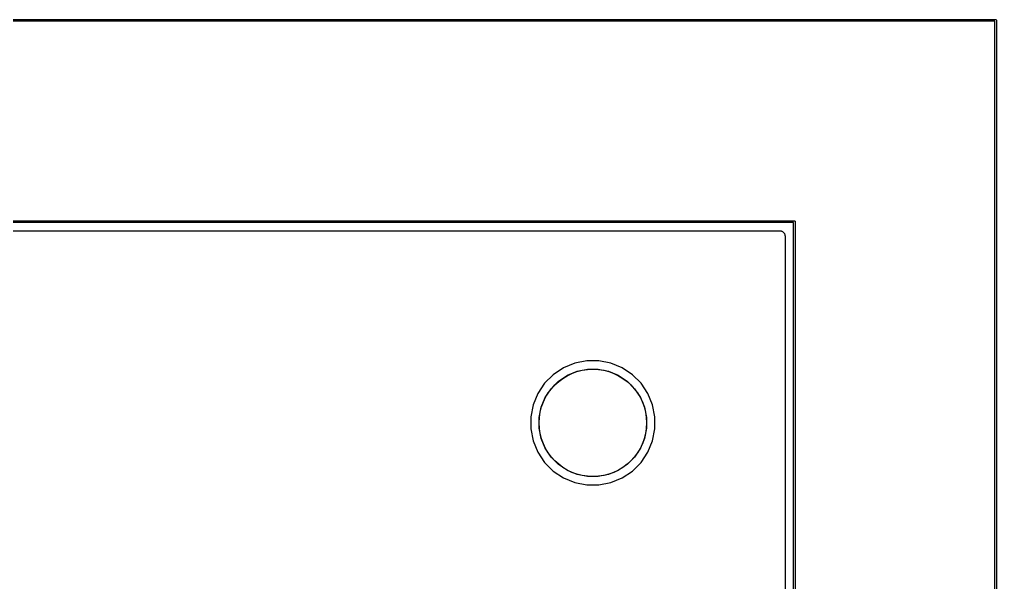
# Model space of a CAD drawing. Extents: x 44 to 126, y -146 to -44.
# Drawn here: x 96.92 to 126.03, y -60.76 to -43.97 of the extents above; entities that cross this region are included whole.
import ezdxf

# ---------------------------------------------------------------- set-up
doc = ezdxf.new("R2010")
doc.units = 0
doc.layers.add('BLACK', color=7, linetype='CONTINUOUS')

msp = doc.modelspace()

# ---------------------------------------------------------------- linework, layer by layer
at = {"layer": 'BLACK', "linetype": 'CONTINUOUS'}
for p, q in [((44.0012, -43.975), (125.999, -43.975)), ((125.975, -44.025), (44.025, -44.025)), ((125.975, -145.975), (125.975, -44.025)), ((125.999, -43.975), (126, -43.9749)), ((126, -43.9749), (126.001, -43.975)), ((126.001, -43.975), (126.001, -43.975)), ((126.001, -43.975), (126.005, -43.9754)), ((126.005, -43.9754), (126.01, -43.9768)), ((126.01, -43.9768), (126.014, -43.9791)), ((126.014, -43.9791), (126.018, -43.9822)), ((126.018, -43.9822), (126.021, -43.986)), ((126.021, -43.986), (126.023, -43.9904)), ((126.023, -43.9904), (126.025, -43.9951)), ((126.025, -43.9951), (126.025, -44)), ((126.025, -44), (126.025, -44.0012)), ((126.025, -44.0012), (126.025, -145.999)), ((50.0012, -49.975), (119.999, -49.975)), ((119.975, -50.025), (50.025, -50.025)), ((119.975, -139.975), (119.975, -50.025)), ((119.999, -49.975), (120, -49.9749)), ((120, -49.9749), (120.001, -49.975)), ((120.001, -49.975), (120.001, -49.975)), ((120.001, -49.975), (120.005, -49.9754)), ((120.005, -49.9754), (120.01, -49.9768)), ((120.01, -49.9768), (120.014, -49.9791)), ((120.014, -49.9791), (120.018, -49.9822)), ((120.018, -49.9822), (120.021, -49.986)), ((120.021, -49.986), (120.023, -49.9904)), ((120.023, -49.9904), (120.025, -49.9951)), ((120.025, -49.9951), (120.025, -50)), ((120.025, -50), (120.025, -50.0012)), ((120.025, -50.0012), (120.025, -139.999)), ((50.425, -50.275), (119.575, -50.275)), ((119.575, -50.275), (119.576, -50.275)), ((119.576, -50.275), (119.576, -50.275)), ((119.576, -50.275), (119.576, -50.275)), ((119.576, -50.275), (119.577, -50.275)), ((119.577, -50.275), (119.591, -50.2766)), ((119.591, -50.2766), (119.605, -50.2781)), ((119.605, -50.2781), (119.606, -50.2782)), ((119.606, -50.2782), (119.606, -50.2783)), ((119.606, -50.2783), (119.62, -50.2826)), ((119.62, -50.2826), (119.633, -50.2867)), ((119.633, -50.2867), (119.634, -50.287)), ((119.634, -50.287), (119.634, -50.2871)), ((119.634, -50.2871), (119.646, -50.2939)), ((119.646, -50.2939), (119.659, -50.3006)), ((119.659, -50.3006), (119.659, -50.301)), ((119.659, -50.301), (119.66, -50.3012)), ((119.66, -50.3012), (119.671, -50.3103)), ((119.671, -50.3103), (119.681, -50.3193)), ((119.681, -50.3193), (119.682, -50.3197)), ((119.682, -50.3197), (119.682, -50.32)), ((119.682, -50.32), (119.691, -50.3311)), ((119.691, -50.3311), (119.7, -50.342)), ((119.7, -50.342), (119.7, -50.3425)), ((119.7, -50.3425), (119.701, -50.3429)), ((119.701, -50.3429), (119.707, -50.3554)), ((119.707, -50.3554), (119.714, -50.3678)), ((119.714, -50.3678), (119.714, -50.3683)), ((119.714, -50.3683), (119.714, -50.3688)), ((119.714, -50.3688), (119.718, -50.3824)), ((119.718, -50.3824), (119.722, -50.3959)), ((119.722, -50.3959), (119.722, -50.3964)), ((119.722, -50.3964), (119.722, -50.3969)), ((119.722, -50.3969), (119.724, -50.4109)), ((119.724, -50.4109), (119.725, -50.425)), ((119.725, -50.425), (119.725, -139.575)), ((113.124, -54.3606), (112.821, -54.563)), ((113.46, -54.2211), (113.124, -54.3606)), ((113.818, -54.15), (113.46, -54.2211)), ((113.533, -54.4615), (113.842, -54.4)), ((114.182, -54.15), (113.818, -54.15)), ((113.842, -54.4), (114.158, -54.4)), ((114.158, -54.4), (114.467, -54.4615)), ((114.54, -54.2211), (114.182, -54.15)), ((114.876, -54.3606), (114.54, -54.2211)), ((115.179, -54.563), (114.876, -54.3606)), ((112.821, -54.563), (112.563, -54.8207)), ((112.98, -54.7572), (113.242, -54.5821)), ((113.242, -54.5821), (113.533, -54.4615)), ((114.467, -54.4615), (114.758, -54.5821)), ((114.758, -54.5821), (115.02, -54.7572)), ((115.437, -54.8207), (115.179, -54.563)), ((112.563, -54.8207), (112.361, -55.1237)), ((112.582, -55.2421), (112.757, -54.9801)), ((112.757, -54.9801), (112.98, -54.7572)), ((115.02, -54.7572), (115.243, -54.9801)), ((115.243, -54.9801), (115.418, -55.2421)), ((115.639, -55.1237), (115.437, -54.8207)), ((112.361, -55.1237), (112.221, -55.4604)), ((112.461, -55.5333), (112.582, -55.2421)), ((115.418, -55.2421), (115.539, -55.5333)), ((115.779, -55.4604), (115.639, -55.1237)), ((112.221, -55.4604), (112.15, -55.8178)), ((112.4, -55.8424), (112.461, -55.5333)), ((115.539, -55.5333), (115.6, -55.8424)), ((115.85, -55.8178), (115.779, -55.4604)), ((112.15, -55.8178), (112.15, -56.1822)), ((112.4, -56.1576), (112.4, -55.8424)), ((115.6, -55.8424), (115.6, -56.1576)), ((115.85, -56.1822), (115.85, -55.8178)), ((112.461, -56.4667), (112.4, -56.1576)), ((115.6, -56.1576), (115.539, -56.4667)), ((112.15, -56.1822), (112.221, -56.5396)), ((115.779, -56.5396), (115.85, -56.1822)), ((112.221, -56.5396), (112.361, -56.8763)), ((112.582, -56.7579), (112.461, -56.4667)), ((115.539, -56.4667), (115.418, -56.7579)), ((115.639, -56.8763), (115.779, -56.5396)), ((112.361, -56.8763), (112.563, -57.1793)), ((112.757, -57.0199), (112.582, -56.7579)), ((112.98, -57.2428), (112.757, -57.0199)), ((115.243, -57.0199), (115.02, -57.2428)), ((115.418, -56.7579), (115.243, -57.0199)), ((115.437, -57.1793), (115.639, -56.8763)), ((112.563, -57.1793), (112.821, -57.437)), ((113.242, -57.4179), (112.98, -57.2428)), ((115.02, -57.2428), (114.758, -57.4179)), ((115.179, -57.437), (115.437, -57.1793)), ((112.821, -57.437), (113.124, -57.6394)), ((113.533, -57.5385), (113.242, -57.4179)), ((113.842, -57.6), (113.533, -57.5385)), ((114.158, -57.6), (113.842, -57.6)), ((114.467, -57.5385), (114.158, -57.6)), ((114.758, -57.4179), (114.467, -57.5385)), ((114.876, -57.6394), (115.179, -57.437)), ((113.124, -57.6394), (113.46, -57.7789)), ((113.46, -57.7789), (113.818, -57.85)), ((113.818, -57.85), (114.182, -57.85)), ((114.182, -57.85), (114.54, -57.7789)), ((114.54, -57.7789), (114.876, -57.6394))]:
    msp.add_line(p, q, dxfattribs=at)
at = {"layer": 'BLACK'}
msp.add_circle((114, -56), 1.6, dxfattribs=at)
msp.add_circle((114, -56), 1.6, dxfattribs=at)

doc.saveas('drawing.dxf')
